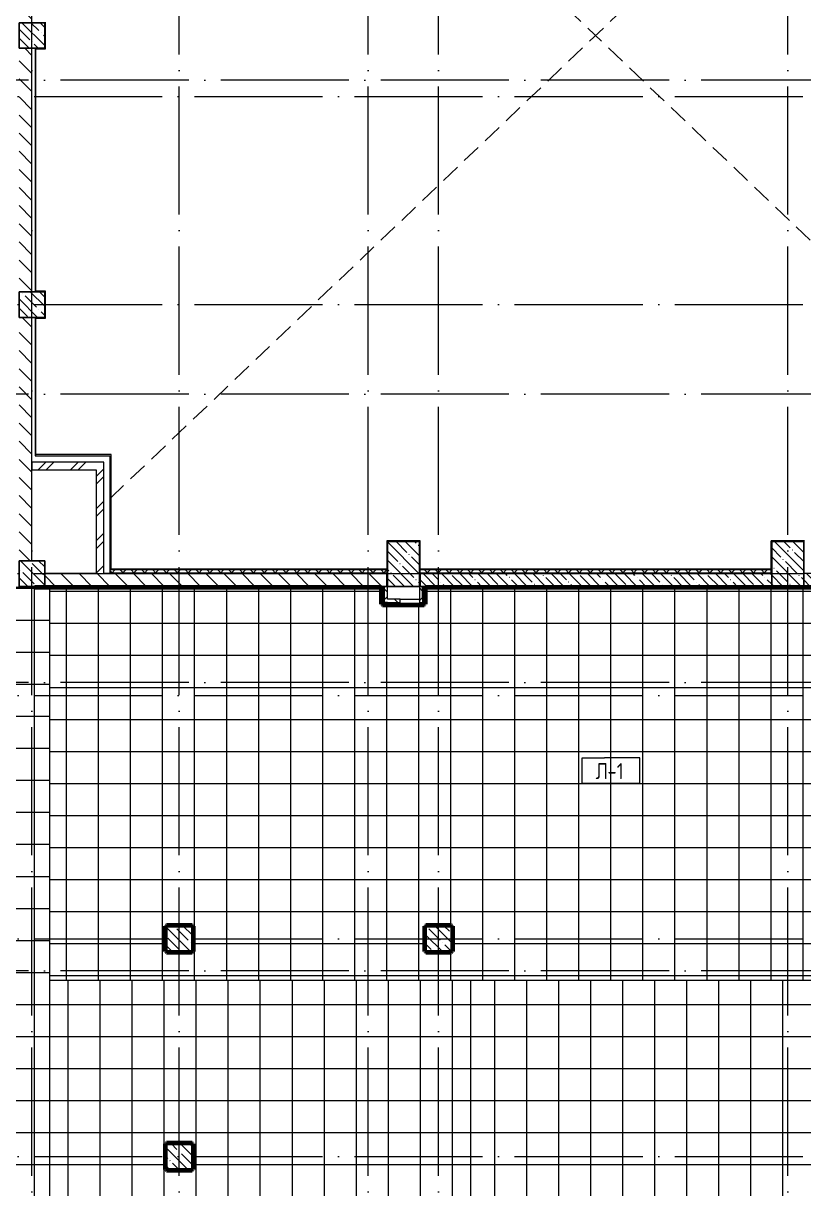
# Model space of a CAD drawing. Header units: millimetres. Extents: x 97 to 215964, y -4577 to 60645.
# Drawn here: x 177563 to 189748, y 18725 to 36915 of the extents above; entities that cross this region are included whole.
import ezdxf

# ---------------------------------------------------------------- set-up
doc = ezdxf.new("R2010")
doc.units = ezdxf.units.MM
doc.linetypes.add('ADSK_Линия сетки', pattern=[2500, 2000, -250, 0, -250])
doc.linetypes.add('ADSK_Снесено', pattern=[450, 300, -150])
for name, color, linetype, lineweight in [('A-DETL-DEMO-OTLN', 6, 'ADSK_Снесено', 9), ('A-FLOR-____-IDEN', 11, 'Continuous', 20), ('A-FLOR-____-OTLN', 192, 'Continuous', 9), ('A-FLOR-____-PATT', 8, 'Continuous', 9), ('A-GENM-____-MCUT', 13, 'Continuous', 9), ('A-GENM-____-OTLN', 13, 'Continuous', 9), ('A-WALL-____-MCUT', 113, 'Continuous', 9), ('A-WALL-____-PATT', 111, 'Continuous', 9), ('A-WALL-FNSH-MCUT', 113, 'Continuous', 9), ('I-WALL-____-OTLN', 2, 'Continuous', 9), ('S-COLS-____-MCUT', 52, 'Continuous', 9), ('S-COLS-____-OTLN', 52, 'Continuous', 9), ('S-GRID-____-OTLN', 1, 'Continuous', 9)]:
    doc.layers.add(name, color=color, linetype=linetype, lineweight=lineweight)
doc.styles.add('GOST Common', font='GOST_Common.ttf', dxfattribs={"width": 0.9, "height": 250})
pattern_1 = [(135, (0, 0), (-141.42136, -141.42136), [])]
pattern_2 = [(45, (0, 0), (-141.42136, 141.42136), []), (135, (0, 0), (-141.42136, -141.42136), [])]
pattern_3 = [(45, (0, 0), (-251.4472, 251.4472), []), (45, (0, 381), (-251.4472, 251.4472), [])]
pattern_4 = [(135, (0, 0), (-142.5612, -142.5612), []), (135, (142.56, 0), (-142.5612, -142.5612), [252.016, -50.403, 3.353, -47.05])]
pattern_5 = [(135, (58797.89, 0), (-84.85281, -84.85281), []), (225, (58797.89, 0), (84.85281, -84.85281), [])]

# ---------------------------------------------------------------- blocks, each defined once
blk = doc.blocks.new('BSC_Колонна _Прямоугольная - 400x400-V73-О_АИ_ПП_8_400_Целиком')
at = {"layer": 'S-COLS-____-OTLN', "lineweight": 5}
h = blk.add_hatch(dxfattribs=at)
h.set_pattern_fill('FP_83', color=256, style=0, pattern_type=2)
h.set_pattern_definition([(135, (-121199.98, -19225), (-142.56192, -142.56192), []), (135, (-121057.42, -19225), (-142.56192, -142.56192), [252.016, -50.403, 3.353, -47.05])])
h.paths.add_polyline_path([(200, -200), (200, 200), (-200, 200), (-200, -200)])
at = {"layer": 'S-COLS-____-MCUT', "color": 130, "lineweight": 25}
for p, q in [((200, 200), (-200, 200)), ((-200, 200), (-200, -200)), ((200, -200), (200, 200)), ((-200, -200), (200, -200))]:
    blk.add_line(p, q, dxfattribs=at)
blk = doc.blocks.new('BSC_Колонна _Прямоугольная - 400x400-V74-О_АИ_ПП_8_400_Целиком')
at = {"layer": 'S-COLS-____-OTLN', "lineweight": 5}
h = blk.add_hatch(dxfattribs=at)
h.set_pattern_fill('FP_84', color=256, style=0, pattern_type=2)
h.set_pattern_definition([(135, (-121199.98, -22625), (-142.5612, -142.5612), []), (135, (-121057.42, -22625), (-142.5612, -142.5612), [252.016, -50.403, 3.353, -47.05])])
h.paths.add_polyline_path([(200, -200), (200, 200), (-200, 200), (-200, -200)])
at = {"layer": 'S-COLS-____-MCUT', "color": 130, "lineweight": 25}
for p, q in [((200, 200), (-200, 200)), ((-200, 200), (-200, -200)), ((200, -200), (200, 200)), ((-200, -200), (200, -200))]:
    blk.add_line(p, q, dxfattribs=at)
blk = doc.blocks.new('BSC_Колонна _Прямоугольная - 400x400-V75-О_АИ_ПП_8_400_Целиком')
at = {"layer": 'S-COLS-____-OTLN', "lineweight": 5}
h = blk.add_hatch(dxfattribs=at)
h.set_pattern_fill('FP_85', color=256, style=0, pattern_type=2)
h.set_pattern_definition([(135, (-118899.98, -28325), (-142.5612, -142.5612), []), (135, (-118757.42, -28325), (-142.5612, -142.5612), [252.016, -50.403, 3.353, -47.05])])
h.paths.add_polyline_path([(-200, -200), (200, -200), (200, 200), (-200, 200)])
at = {"layer": 'S-COLS-____-MCUT', "color": 130, "lineweight": 25}
for p, q in [((200, 200), (-200, 200)), ((-200, 200), (-200, -200)), ((200, -200), (200, 200)), ((-200, -200), (200, -200))]:
    blk.add_line(p, q, dxfattribs=at)
blk = doc.blocks.new('BSC_Колонна _Прямоугольная - 400x400-V76-О_АИ_ПП_8_400_Целиком')
at = {"layer": 'S-COLS-____-OTLN', "lineweight": 5}
h = blk.add_hatch(dxfattribs=at)
h.set_pattern_fill('FP_86', color=256, style=0, pattern_type=2)
h.set_pattern_definition([(135, (-118899.98, -32525), (-142.5612, -142.5612), []), (135, (-118757.42, -32525), (-142.5612, -142.5612), [252.016, -50.403, 3.353, -47.05])])
h.paths.add_polyline_path([(200, -200), (200, 200), (-200, 200), (-200, -200)])
at = {"layer": 'S-COLS-____-MCUT', "color": 130, "lineweight": 25}
for p, q in [((200, 200), (-200, 200)), ((-200, 200), (-200, -200)), ((200, -200), (200, 200)), ((-200, -200), (200, -200))]:
    blk.add_line(p, q, dxfattribs=at)
blk = doc.blocks.new('BSC_Колонна _Прямоугольная - 400x400-V77-О_АИ_ПП_8_400_Целиком')
at = {"layer": 'S-COLS-____-OTLN', "lineweight": 5}
h = blk.add_hatch(dxfattribs=at)
h.set_pattern_fill('FP_87', color=256, style=0, pattern_type=2)
h.set_pattern_definition([(135, (-118899.98, -36725), (-142.5612, -142.5612), []), (135, (-118757.42, -36725), (-142.5612, -142.5612), [252.016, -50.403, 3.353, -47.05])])
h.paths.add_polyline_path([(-200, -200), (200, -200), (200, 200), (-200, 200)])
at = {"layer": 'S-COLS-____-MCUT', "color": 130, "lineweight": 25}
for p, q in [((200, 200), (-200, 200)), ((-200, 200), (-200, -200)), ((200, -200), (200, 200)), ((-200, -200), (200, -200))]:
    blk.add_line(p, q, dxfattribs=at)
blk = doc.blocks.new('BSC_Колонна _Прямоугольная - 500x700-V103-О_АИ_ПП_8_400_Целиком')
at = {"layer": 'S-COLS-____-OTLN', "lineweight": 5}
h = blk.add_hatch(dxfattribs=at)
h.set_pattern_fill('FP_114', color=256, style=0, pattern_type=2)
h.set_pattern_definition([(135, (-124699.98, -28475), (-142.5612, -142.5612), []), (135, (-124557.42, -28475), (-142.5612, -142.5612), [252.016, -50.403, 3.353, -47.05])])
h.paths.add_polyline_path([(-250, -350), (250, -350), (250, 350), (-250, 350), (-250, -16)])
at = {"layer": 'S-COLS-____-MCUT', "color": 130, "lineweight": 25}
for p, q in [((250, 350), (-250, 350)), ((-250, 350), (-250, -350)), ((250, -350), (250, 350)), ((-250, -350), (250, -350))]:
    blk.add_line(p, q, dxfattribs=at)
blk = doc.blocks.new('BSC_Колонна _Прямоугольная - 400x400-V107-О_АИ_ПП_8_400_Целиком')
at = {"layer": 'S-COLS-____-OTLN', "lineweight": 5}
h = blk.add_hatch(dxfattribs=at)
h.set_pattern_fill('FP_118', color=256, style=0, pattern_type=2)
h.set_pattern_definition([(135, (-125249.98, -22625), (-142.5612, -142.5612), []), (135, (-125107.42, -22625), (-142.5612, -142.5612), [252.016, -50.403, 3.353, -47.05])])
h.paths.add_polyline_path([(-200, -200), (200, -200), (200, 200), (-200, 200)])
at = {"layer": 'S-COLS-____-MCUT', "color": 130, "lineweight": 25}
for p, q in [((200, 200), (-200, 200)), ((-200, 200), (-200, -200)), ((200, -200), (200, 200)), ((-200, -200), (200, -200))]:
    blk.add_line(p, q, dxfattribs=at)
blk = doc.blocks.new('ASML_АР_Отделка Люка - ВО Отделка люков_Грунтовка 0_Шпатлевка 0_Окраска 0_0-42467640-О_АИ_ПП_8_400_Целиком')
at = {"layer": 'A-GENM-____-MCUT', "color": 130, "lineweight": 25}
for p, q in [((150, 3), (-150, 3)), ((-150, 3), (-150, 0)), ((150, 0), (150, 3)), ((-150, 0), (150, 0))]:
    blk.add_line(p, q, dxfattribs=at)
blk = doc.blocks.new('0083_СОШ675_АР_R22_rvt-1-О_АИ_ПП_8_400_Целиком')
at = {"layer": 'A-WALL-____-PATT', "lineweight": 5}
h = blk.add_hatch(dxfattribs=at)
h.set_pattern_fill('FP_10', color=10, style=0, pattern_type=2)
h.set_pattern_definition(pattern_1)
h.paths.add_polyline_path([(118900, 28525), (118900, 32325), (118700, 32325), (118700, 28525)])
h.paths.add_polyline_path([(118900, 32725), (118900, 36525), (118700, 36525), (118700, 32725)])
h.paths.add_polyline_path([(118700, 36925), (118900, 36925), (118900, 40725), (118700, 40725), (118700, 37252)])
h.paths.add_polyline_path([(118900, 41125), (118900, 44925), (118700, 44925), (118700, 41125)])
h = blk.add_hatch(dxfattribs=at)
h.set_pattern_fill('FP_7', color=10, style=0, pattern_type=2)
h.set_pattern_definition(pattern_3)
h.paths.add_polyline_path([(119900, 29945), (119900, 30065), (118900, 30065), (118900, 29945)])
h = blk.add_hatch(dxfattribs=at)
h.set_pattern_fill('FP_7', color=10, style=0, pattern_type=2)
h.set_pattern_definition(pattern_3)
h.paths.add_polyline_path([(120020, 28325), (120020, 30065), (119900, 30065), (119900, 28325)])
h = blk.add_hatch(dxfattribs=at)
h.set_pattern_fill('FP_10', color=10, style=0, pattern_type=2)
h.set_pattern_definition(pattern_1)
h.paths.add_polyline_path([(124440, 28125), (124440, 28325), (119100, 28325), (119100, 28125), (123996, 28125)])
h = blk.add_hatch(dxfattribs=at)
h.set_pattern_fill('FP_8', color=10, style=0, pattern_type=2)
h.set_pattern_definition(pattern_4)
h.paths.add_polyline_path([(136295, 28125), (136295, 28325), (130950, 28325), (130950, 28125), (135316, 28125)])
h.paths.add_polyline_path([(130450, 28125), (130450, 28325), (124960, 28325), (124960, 28125), (130285, 28125)])
h = blk.add_hatch(dxfattribs=at)
h.set_pattern_fill('FP_17', color=252, style=0, pattern_type=2)
h.set_pattern_definition(pattern_2)
h.paths.add_polyline_path([(124400, 27875), (124450, 27875), (124450, 28125), (124400, 28125), (124400, 27970)])
h = blk.add_hatch(dxfattribs=at)
h.set_pattern_fill('FP_17', color=252, style=0, pattern_type=2)
h.set_pattern_definition(pattern_2)
h.paths.add_polyline_path([(125000, 27925), (125000, 28125), (124950, 28125), (124950, 27925)])
h = blk.add_hatch(dxfattribs=at)
h.set_pattern_fill('FP_17', color=252, style=0, pattern_type=2)
h.set_pattern_definition(pattern_2)
h.paths.add_polyline_path([(124950, 27875), (125000, 27875), (125000, 27925), (124950, 27925)])
h.paths.add_polyline_path([(124450, 27875), (124650, 27875), (124650, 27925), (124450, 27925)])
at = {"layer": 'S-COLS-____-OTLN', "lineweight": 5}
h = blk.add_hatch(dxfattribs=at)
h.set_pattern_fill('FP_8', color=256, style=0, pattern_type=2)
h.set_pattern_definition(pattern_4)
h.paths.add_polyline_path([(130950, 28125), (130950, 28825), (130450, 28825), (130450, 28125)])
at = {"layer": 'A-WALL-____-MCUT', "color": 50, "lineweight": 13}
for p, q in [((118900, 32725), (118900, 36525)), ((118900, 30065), (118900, 32325)), ((119900, 30065), (118900, 30065)), ((120020, 30065), (119900, 30065)), ((120020, 28325), (120020, 30065)), ((118900, 28525), (118900, 29945)), ((118900, 29945), (119900, 29945)), ((119900, 29945), (119900, 28325)), ((119900, 28325), (119100, 28325)), ((124440, 28325), (120020, 28325)), ((124440, 28125), (124440, 28325)), ((130450, 28325), (124960, 28325)), ((124960, 28325), (124960, 28125)), ((136295, 28325), (130950, 28325)), ((119100, 28125), (124440, 28125)), ((124450, 28125), (124400, 28125)), ((124400, 28125), (124400, 27875)), ((124450, 27925), (124450, 28125)), ((124950, 28125), (124950, 27925)), ((125000, 28125), (124950, 28125)), ((124960, 28125), (130450, 28125)), ((125000, 27925), (125000, 28125)), ((130950, 28125), (136295, 28125)), ((124450, 27875), (124400, 27875)), ((124650, 27925), (124450, 27925)), ((124450, 27875), (124650, 27875)), ((124650, 27875), (124650, 27925)), ((124950, 27925), (124950, 27875)), ((124950, 27875), (125000, 27875)), ((125000, 27925), (125000, 27875))]:
    blk.add_line(p, q, dxfattribs=at)
at = {"layer": 'A-WALL-____-MCUT', "color": 10, "lineweight": 5}
for p, q in [((118900, 29945), (118900, 30065)), ((118900, 30065), (118900, 29945)), ((119900, 28325), (120020, 28325)), ((130450, 28125), (130450, 28325)), ((130950, 28325), (130950, 28125)), ((124388, 28125), (124388, 27862)), ((125013, 27925), (125013, 28125)), ((124400, 27862), (124388, 27862)), ((124450, 27862), (124400, 27862)), ((124450, 27862), (124650, 27862)), ((124950, 27862), (125013, 27862)), ((125013, 27925), (125013, 27875)), ((125013, 27875), (125013, 27862))]:
    blk.add_line(p, q, dxfattribs=at)
at = {"layer": 'A-WALL-FNSH-MCUT', "color": 90}
for p, q in [((124388, 28125), (124375, 28125)), ((124375, 28125), (124375, 27850)), ((124400, 28125), (124388, 28125)), ((125013, 28125), (125000, 28125)), ((125025, 28125), (125013, 28125)), ((125025, 27925), (125025, 28125)), ((124375, 27850), (124388, 27850)), ((124388, 27850), (124400, 27850)), ((124400, 27850), (124450, 27850)), ((124450, 27850), (124650, 27850)), ((124650, 27862), (124650, 27875)), ((124650, 27853), (124650, 27862)), ((124950, 27875), (124950, 27862)), ((124950, 27862), (124950, 27853)), ((124950, 27850), (125025, 27850)), ((125025, 27875), (125025, 27925)), ((125025, 27862), (125025, 27875)), ((125025, 27850), (125025, 27862))]:
    blk.add_line(p, q, dxfattribs=at)
at = {"layer": 'I-WALL-____-OTLN', "color": 90}
blk.add_line((124650, 27925), (124950, 27925), dxfattribs=at)
at = {"layer": 'S-COLS-____-MCUT', "color": 130, "lineweight": 25}
for p, q in [((130950, 28825), (130450, 28825)), ((130450, 28825), (130450, 28325)), ((130950, 28325), (130950, 28825)), ((130450, 28125), (130950, 28125))]:
    blk.add_line(p, q, dxfattribs=at)
at = {"layer": 'S-COLS-____-OTLN', "color": 90}
for p, q in [((130450, 28325), (130450, 28125)), ((130950, 28125), (130950, 28325))]:
    blk.add_line(p, q, dxfattribs=at)
at = {"layer": 'A-GENM-____-OTLN', "color": 90, "lineweight": 9, "rotation": 180}
blk.add_blockref('ASML_АР_Отделка Люка - ВО Отделка люков_Грунтовка 0_Шпатлевка 0_Окраска 0_0-42467640-О_АИ_ПП_8_400_Целиком', (124800, 27853), dxfattribs=at)
at = {"layer": 'S-COLS-____-OTLN', "color": 90, "lineweight": 9}
for name, p in [('BSC_Колонна _Прямоугольная - 400x400-V77-О_АИ_ПП_8_400_Целиком', (118900, 36725)), ('BSC_Колонна _Прямоугольная - 400x400-V76-О_АИ_ПП_8_400_Целиком', (118900, 32525)), ('BSC_Колонна _Прямоугольная - 500x700-V103-О_АИ_ПП_8_400_Целиком', (124700, 28475)), ('BSC_Колонна _Прямоугольная - 400x400-V75-О_АИ_ПП_8_400_Целиком', (118900, 28325)), ('BSC_Колонна _Прямоугольная - 400x400-V74-О_АИ_ПП_8_400_Целиком', (121200, 22625)), ('BSC_Колонна _Прямоугольная - 400x400-V107-О_АИ_ПП_8_400_Целиком', (125250, 22625)), ('BSC_Колонна _Прямоугольная - 400x400-V73-О_АИ_ПП_8_400_Целиком', (121200, 19225))]:
    blk.add_blockref(name, p, dxfattribs=at)
blk = doc.blocks.new('BSC_Колонна _Прямоугольная - ПР-1_Профиль торцевой для плитки-3497357-О_АИ_ПП_8_400_Целиком')
at = {"layer": 'S-COLS-____-MCUT'}
for p, q in [((5, 5), (-5, 5)), ((-5, 5), (-5, -5)), ((5, -5), (5, 5)), ((-5, -5), (5, -5))]:
    blk.add_line(p, q, dxfattribs=at)
blk = doc.blocks.new('ADSK_Марка_Перекрытие - Типоразмер_ADSK_Марка-158127-О_АИ_ПП_8_400_Целиком')
at = {"layer": 'A-FLOR-____-IDEN'}
for p, q in [((-4.5, 4), (-1, 4)), ((-4.5, 0), (-4.5, 4)), ((4.5, 4), (-1, 4)), ((4.5, 0), (4.5, 4)), ((4.5, 0), (-4.5, 0)), ((-4.5, 0), (4, 0))]:
    blk.add_line(p, q, dxfattribs=at)

msp = doc.modelspace()

# ---------------------------------------------------------------- hatches: boundary and pattern name
at = {"layer": 'A-FLOR-____-PATT'}
h = msp.add_hatch(dxfattribs=at)
h.set_pattern_fill('FP_187', color=256, style=0, pattern_type=2)
h.set_pattern_definition([(270, (170737.87, 23100), (500, 3e-14), []), (0, (170737.87, 23100), (0, 500), [])])
h.paths.add_polyline_path([(173062.865903, 10240), (176487.843981, 10240), (176487.843981, 10325), (176687.843981, 10325), (176687.843981, 10240), (177977.865903, 10240), (177977.865903, 28110.000398), (177742.887824, 28110.000398), (177742.887824, 28104.774763), (177002.887824, 28104.774763), (177002.887824, 28110.000398), (175813.550255, 28110.000398), (175813.550255, 27604.999414), (175808.550255, 27604.999414), (175808.550255, 27594.999414), (175798.550255, 27594.999414), (175798.550255, 27589.999414), (173062.88841, 27589.271263), (173062.88841, 26634.999414), (173057.88841, 26634.999414), (173057.88841, 26624.999414), (173047.88841, 26624.999414), (173046.993146, 26578), (172976.88841, 26578), (172976.38841, 26573), (172955.88841, 26573), (172955.88841, 26619.999414), (172927.88841, 26619.999414), (172927.88841, 26624.999414), (172917.88841, 26624.999414), (172917.88841, 26634.999414), (172912.88841, 26634.999414), (172912.88841, 27589.999414), (172647.843981, 27589.999414), (172647.865903, 22840), (173047.865903, 22840), (173047.865903, 22835), (173057.865903, 22835), (173057.865903, 22825), (173062.865903, 22825), (173062.865903, 22424.999414), (173057.865903, 22424.084638), (173057.865903, 22414.999414), (173047.865903, 22414.999414), (173047.843981, 22409.999414), (172647.843981, 22409.999414), (172647.865903, 19439.999414), (173047.865903, 19439.999414), (173047.865903, 19434.999414), (173057.865903, 19434.999414), (173057.865903, 19424.999414), (173062.865903, 19424.999414), (173062.865903, 19039.999414), (174662.866489, 19039.999414), (174662.866489, 15710), (173062.865903, 15710), (173062.865903, 15724.999414), (173057.865903, 15724.999414), (173057.865903, 15714.999414), (173047.865903, 15714.999414), (173047.865903, 15709.999414), (172862.865903, 15709.999414), (172862.865903, 10439.999414), (173047.865903, 10439.999414), (173047.865903, 10434.999414), (173057.865903, 10434.999414), (173057.865903, 10424.999414), (173062.865903, 10424.562733), (173062.865903, 10383.707685)])
h.paths.add_polyline_path([(170752.887824, 19240), (172182.887824, 19240), (172182.887824, 19424.999414), (172187.887824, 19425), (172187.887824, 19434.999414), (172197.887824, 19434.999414), (172197.887824, 19439.999414), (172597.865903, 19439.999414), (172597.865903, 22110), (171797.887824, 22110), (171797.887824, 22115), (171787.887824, 22115), (171787.887824, 22125), (171782.887824, 22125), (171782.887824, 22825), (171787.887824, 22825), (171787.887824, 22835), (171797.887824, 22835), (171797.887824, 22840), (172597.865903, 22840), (172597.865903, 27589.999414), (171777.888117, 27589.999414), (171777.888117, 27594.999414), (171767.888117, 27594.999414), (171767.888117, 27604.999414), (171762.888117, 27605.197652), (171762.888117, 28245), (171767.888117, 28245.354551), (171767.888117, 28255), (171777.888117, 28255), (171777.888117, 28260), (172182.887824, 28260), (172182.887824, 29145.04675), (172397.865903, 29145.04675), (172397.865903, 30245.04675), (172182.887824, 30245.04675), (172182.887824, 31979.999414), (171797.887824, 31979.999414), (171797.887824, 31984.999414), (171787.887824, 31984.999414), (171787.887824, 31994.999414), (171782.887824, 31995.625082), (171782.887824, 32425), (171787.887824, 32425), (171787.887824, 32435), (171797.887824, 32435), (171798.313666, 32440), (172182.887824, 32440), (172182.887824, 35760), (171897.88841, 35760), (171897.866489, 35974.999936), (169797.88841, 35975), (169797.88841, 35760), (163912.887824, 35760), (163912.887824, 35575), (163907.887824, 35575), (163907.887824, 35565), (163897.887824, 35565), (163897.887824, 35560), (163712.88841, 35560), (163712.88841, 34914.967838), (163497.866489, 34914.967838), (163497.88841, 33274.967838), (163712.88841, 33274.967838), (163712.88841, 32740), (163897.887824, 32740), (163897.887824, 32735), (163907.887824, 32735), (163907.887824, 32725), (163912.887824, 32725), (163912.887824, 32325), (163907.887824, 32324.581362), (163907.887824, 32315), (163897.887824, 32315), (163897.076431, 32310), (163712.887824, 32310), (163712.887824, 28540), (163897.887824, 28540), (163897.887824, 28535), (163907.887824, 28535), (163907.887824, 28525), (163912.887824, 28524.466226), (163912.887824, 28125), (163907.887824, 28125), (163907.887824, 28115), (163897.887824, 28115), (163897.887824, 28110), (163712.88841, 28110), (163712.88841, 27310.030419), (164317.88841, 27310.030419), (164317.88841, 27305.030419), (164327.88841, 27305.030419), (164327.88841, 27295.030419), (164332.88841, 27295.030419), (164332.88841, 26105.059667), (164327.88841, 26105.059667), (164327.88841, 26095.059667), (164317.88841, 26095.059667), (164317.88841, 26090.059667), (163712.887824, 26090.059667), (163712.887824, 23125), (163798.41992, 23125), (163798.41992, 22840), (163897.887824, 22840), (163897.887824, 22835), (163907.887824, 22835), (163907.887824, 22825), (163912.887824, 22825), (163912.887824, 22425), (163907.887824, 22425), (163907.887824, 22415), (163897.887824, 22415), (163897.320448, 22410), (163712.88841, 22410), (163712.88841, 19675), (163797.865903, 19675), (163797.865903, 19440), (163897.887824, 19440), (163897.88841, 19435), (163907.88841, 19435), (163907.88841, 19425), (163912.88841, 19425), (163912.88841, 19325.000586), (164147.866489, 19325.000586), (164147.866489, 19240), (167488.354755, 19240), (167488.354755, 19325.000586), (167688.354755, 19325.000586), (167688.354755, 19240), (169852.887824, 19240)])
h.paths.add_polyline_path([(173043.38841, 24133), (172955.88841, 24133), (172955.88841, 24195), (172976.88841, 24195), (172976.88841, 24190), (173047.88841, 24190), (173047.88841, 24133)])
h.paths.add_polyline_path([(172976.38841, 24202), (172960.38841, 24202), (172960.38841, 24213), (173043.38841, 24213), (173043.38841, 24202), (172976.88841, 24202)])
h.paths.add_polyline_path([(173043.38841, 24220), (172960.38841, 24220), (172960.38841, 24720), (173043.38841, 24720)])
h.paths.add_polyline_path([(172960.38841, 25329), (172955.88841, 25329), (172955.88841, 25419), (173047.88841, 25419), (173047.88841, 25359), (173044.959478, 25351.928932), (173037.88841, 25349), (173021.349949, 25349), (173021.349949, 25369), (173008.88841, 25369), (173008.88841, 25349), (172960.38841, 25349)])
h.paths.add_polyline_path([(173043.38841, 26048), (172960.38841, 26048), (172960.38841, 26548), (173043.38841, 26548), (173043.38841, 26202.999414)])
h.paths.add_polyline_path([(172976.38841, 26555), (172960.38841, 26555), (172960.38841, 26566), (173043.38841, 26566), (173043.38841, 26555), (172976.88841, 26555)])
h = msp.add_hatch(dxfattribs=at)
h.set_pattern_fill('FP_189', color=256, style=0, pattern_type=2)
h.set_pattern_definition([(0, (186737.87, 25050), (0, 500), []), (90, (186737.87, 25050), (-500, 3e-14), [])])
h.paths.add_polyline_path([(191077.865903, 21974.999414), (191077.865903, 22830), (191087.865903, 22830), (191087.865903, 22835), (191097.865903, 22835), (191097.865903, 22840), (193867.865903, 22840), (193867.865903, 22825), (195067.865903, 22825), (195067.865903, 22840), (195282.888824, 22840), (195282.888824, 23539.977542), (195272.888824, 23539.977542), (195272.888824, 24279.977542), (195282.888824, 24279.977542), (195282.888824, 25674.999986), (195297.866903, 25675.005217), (195297.866903, 25724.999986), (195497.866903, 25724.999986), (195497.866903, 27824.999986), (195297.866903, 27824.999986), (195297.866903, 27874.999986), (195282.888824, 27874.999986), (195282.888824, 28110.000984), (183837.887824, 28110.000984), (183837.887824, 27850), (183832.887824, 27850), (183832.887824, 27840), (183822.887824, 27840), (183822.887824, 27835), (183172.887824, 27835), (183172.887824, 27840), (183162.887824, 27840), (183162.887824, 27850), (183157.887824, 27850), (183157.887824, 28110.000398), (177977.865903, 28110.000398), (177977.865903, 21974.999414), (189082.681831, 21974.999414)])
h.paths.add_polyline_path([(184038.844712, 22409.999414), (183847.865903, 22409.999414), (183847.865903, 22414.999414), (183837.865903, 22414.999414), (183837.865903, 22424.999414), (183832.865903, 22424.999414), (183832.865903, 22824.999414), (183837.865903, 22824.999414), (183837.865903, 22834.999414), (183847.865903, 22834.999414), (183847.865903, 22839.999414), (184247.865903, 22839.999414), (184247.865903, 22834.999414), (184257.865903, 22834.999414), (184257.865903, 22824.999414), (184262.865903, 22824.999414), (184262.865903, 22424.999414), (184257.865903, 22424.341039), (184257.865903, 22414.999414), (184247.865903, 22414.999414), (184247.865903, 22409.999414), (184051.642369, 22409.999414)])
h.paths.add_polyline_path([(180123.844712, 22409.999414), (179797.865903, 22409.999414), (179797.865903, 22414.999414), (179787.865903, 22414.999414), (179787.865903, 22424.999414), (179782.865903, 22424.999414), (179782.865903, 22824.999414), (179787.865903, 22824.999414), (179787.865903, 22834.999414), (179797.865903, 22834.999414), (179797.865903, 22839.999414), (180197.865903, 22839.999414), (180197.865903, 22834.999414), (180207.865903, 22834.999414), (180207.865903, 22824.999414), (180212.865903, 22824.999414), (180212.865903, 22424.999414), (180207.865903, 22424.999414), (180207.865903, 22414.999414), (180197.865903, 22414.999414), (180197.865903, 22409.999414)])
h = msp.add_hatch(dxfattribs=at)
h.set_pattern_fill('FP_188', color=256, style=0, pattern_type=2)
h.set_pattern_definition([(270, (181262.97, 16100), (500, 3e-14), []), (0, (181262.97, 16100), (0, 500), [])])
h.paths.add_polyline_path([(184262.865903, 10240), (184548.071587, 10240), (184548.071587, 21974.999414), (177977.865903, 21974.999414), (177977.865903, 10240), (179782.865903, 10240), (179782.865903, 10424.999414), (179787.865903, 10424.999414), (179787.865903, 10434.999414), (179797.865903, 10434.999414), (179798.997916, 10439.999414), (180197.865903, 10439.999414), (180197.865903, 10434.999414), (180207.865903, 10434.999414), (180207.865903, 10424.999414), (180212.865903, 10424.999414), (180212.865903, 10327.5), (180512.843981, 10327.5), (180512.843981, 10240), (183832.865903, 10240), (183832.865903, 10425), (183837.865903, 10425), (183837.865903, 10435), (183847.865903, 10435), (183848.976057, 10440), (184247.865903, 10440), (184248.413133, 10435), (184257.865903, 10435), (184257.865903, 10425), (184262.865903, 10425), (184262.865903, 10414.992978)])
h.paths.add_polyline_path([(183847.865903, 15709.999414), (183847.843981, 15714.998866), (183837.865903, 15714.999414), (183837.865903, 15724.999414), (183832.865903, 15724.999414), (183832.865903, 16124.999414), (183837.865903, 16124.999414), (183837.865903, 16134.999414), (183847.865903, 16134.999414), (183847.865903, 16139.999414), (184247.865903, 16139.999414), (184248.357191, 16134.999414), (184257.865903, 16134.999414), (184257.865903, 16124.999414), (184262.865903, 16124.999414), (184262.865903, 15724.999414), (184257.865903, 15724.164887), (184257.865903, 15714.999414), (184247.865903, 15714.999414), (184246.711905, 15709.999414), (184051.642369, 15709.999414)])
h.paths.add_polyline_path([(179797.865903, 15709.999414), (179797.844022, 15714.999414), (179787.865903, 15714.999414), (179787.865903, 15724.999414), (179782.865903, 15724.999414), (179782.865903, 16124.999414), (179787.865903, 16124.999414), (179787.865903, 16134.999414), (179797.865903, 16134.999414), (179797.865903, 16139.999414), (180197.865903, 16139.999414), (180197.865903, 16134.999414), (180207.865903, 16134.999414), (180207.865903, 16124.999414), (180212.865903, 16124.999414), (180212.865903, 15724.999414), (180207.865903, 15724.999414), (180207.865903, 15714.999414), (180197.865903, 15714.999414), (180196.711968, 15709.999414)])
h.paths.add_polyline_path([(180197.865903, 19009.999414), (179797.865903, 19009.999414), (179797.843981, 19014.999414), (179787.865903, 19014.999414), (179787.865903, 19024.999414), (179782.865903, 19024.999414), (179782.865903, 19424.999414), (179787.865903, 19424.999414), (179787.865903, 19434.999414), (179797.865903, 19434.999414), (179797.865903, 19439.999414), (180197.865903, 19439.999414), (180197.865903, 19434.999414), (180207.865903, 19434.999414), (180207.865903, 19424.999414), (180212.865903, 19424.999414), (180212.865903, 19024.999414), (180207.865903, 19024.999414), (180207.865903, 19014.999414), (180197.865903, 19014.999414)])
h = msp.add_hatch(dxfattribs=at)
h.set_pattern_fill('FP_190', color=256, style=0, pattern_type=2)
h.set_pattern_definition([(270, (187922.96, 16100), (500, 3e-14), []), (0, (187922.96, 16100), (0, 500), [])])
h.paths.add_polyline_path([(184548.071587, 10240), (189143.059887, 10240.116895), (189143.059887, 16460.343589), (191082.865903, 16460.343589), (191082.865903, 17184.999414), (191077.865903, 17184.999414), (191077.865903, 17824.999414), (191097.843981, 17824.999414), (191097.843981, 17924.999414), (191297.843981, 17924.999414), (191297.843981, 18874.999414), (191097.843981, 18874.999414), (191097.843981, 18924.999414), (191077.865903, 18924.999414), (191077.865903, 21974.999414), (184548.071587, 21974.999414), (184548.071587, 11849.253955)])
at = {"layer": 'A-WALL-____-PATT'}
for points in [[(177907.865903, 36515), (177907.865888, 36924.999414), (177897.865903, 36924.999414), (177897.865903, 36515)], [(177897.865903, 36515), (177897.85764, 36524.999414), (177746.887824, 36524.999414), (177746.887824, 36515), (177762.843042, 36515)], [(177756.887824, 32735), (177756.887824, 36515), (177746.887824, 36515), (177746.887824, 32735)], [(177897.887824, 32725), (177907.887824, 32725), (177907.887824, 32735), (177756.887824, 32735), (177756.887824, 32725), (177897.865903, 32725.001555)], [(177907.887824, 32315), (177907.88781, 32724.999414), (177897.887824, 32724.999414), (177897.887824, 32315)], [(177756.887824, 32315), (177897.887824, 32315), (177897.865903, 32324.998445), (177746.887824, 32324.999414), (177746.887824, 32315)], [(177756.887824, 30163.000984), (177756.887824, 32315), (177746.887824, 32315), (177746.887824, 30163.000984)], [(183247.865903, 28825.00157), (183747.887824, 28825.00157), (183747.865903, 28835.001132), (183237.865903, 28835.00157), (183237.865903, 28825.00157)], [(183247.865903, 28325.000984), (183247.865866, 28825), (183237.865903, 28825), (183237.865903, 28325.000984)], [(183757.887824, 28325.03256), (183757.887824, 28835.00157), (183747.887824, 28835.00157), (183747.887824, 28325.03256)], [(189247.865903, 28825.00157), (189747.887824, 28825.00157), (189747.887824, 28835.00157), (189237.865903, 28835.00157), (189237.865903, 28825.00157)], [(189247.865903, 28325.03256), (189247.865903, 28825.00157), (189237.865903, 28825.00157), (189237.865903, 28325.03256)], [(183162.887824, 28115.000398), (183172.887824, 28115.000398), (183172.887824, 28125.000398), (177747.887824, 28124.999414), (177747.887824, 28120.000398), (177737.887824, 28120.000398), (177737.887824, 28124.999414), (177007.887824, 28125.000398), (177007.887824, 28120.000398), (176997.887824, 28120.000398), (176997.887824, 28125.000398), (175808.550255, 28125.000398), (175808.550255, 28115.000398), (182793.882504, 28115.000398)], [(183172.887824, 27840), (183172.887824, 28115.000398), (183162.887824, 28115.000398), (183162.887824, 27840)], [(183822.887824, 27850), (183832.887824, 27850), (183832.887824, 28125.000984), (183822.887824, 28125.000984), (183822.887824, 27970.262925)], [(195287.888824, 28115.000984), (195297.888824, 28115.000984), (195297.888824, 28125.000984), (183832.887824, 28125.000984), (183832.887824, 28115.000984), (194113.721293, 28115.000984)], [(183832.887824, 27840), (183832.887824, 27850), (183172.887824, 27850), (183172.887824, 27840), (183747.887824, 27840)], [(180197.865903, 22824.999414), (180197.865903, 22834.999414), (179787.865903, 22834.999414), (179787.865903, 22824.999414), (179797.865903, 22824.999414)], [(179797.865903, 22414.999414), (179797.865903, 22824.999414), (179787.865903, 22824.999414), (179787.865903, 22414.999414)], [(180197.865903, 22424.999414), (180207.865903, 22424.999414), (180207.865903, 22834.999414), (180197.865903, 22834.999414), (180197.865903, 22824.999414)], [(184247.865903, 22824.999414), (184247.865903, 22834.999414), (183837.865903, 22834.999414), (183837.865903, 22824.999414), (184051.642369, 22824.999414)], [(183847.865903, 22414.999414), (183847.865903, 22824.999414), (183837.865903, 22824.999414), (183837.865903, 22414.999414)], [(184257.865903, 22424.999414), (184257.865903, 22834.999414), (184247.865903, 22834.999414), (184247.865903, 22424.999414)], [(179797.865903, 22414.999414), (180207.865903, 22414.999414), (180207.865903, 22424.999414), (179797.865903, 22424.999414)], [(183847.865903, 22414.999414), (184257.865903, 22414.999414), (184257.865903, 22424.999414), (183847.865903, 22424.999414)], [(180197.865903, 19424.999414), (180197.865903, 19434.999414), (179787.865903, 19434.999414), (179787.865903, 19424.999414), (179797.865903, 19424.999414)], [(179797.865903, 19014.999414), (179797.865903, 19424.999414), (179787.865903, 19424.999414), (179787.865903, 19014.999414)], [(180207.865903, 19024.999414), (180207.865903, 19434.999414), (180197.865903, 19434.999414), (180197.865903, 19024.999414)], [(180197.865903, 19014.999414), (180207.865903, 19014.999414), (180207.865903, 19024.999414), (179797.865903, 19024.999414), (179797.865903, 19014.999414)]]:
    msp.add_hatch(color=7, dxfattribs=at).paths.add_polyline_path(points)
h = msp.add_hatch(dxfattribs=at)
h.set_pattern_fill('FP_9', style=0, pattern_type=2)
h.set_pattern_definition(pattern_5)
h.paths.add_polyline_path([(183237.865903, 28335.000984), (183237.865903, 28385.000984), (178915.887824, 28385.000984), (178915.887824, 28335.000984), (182793.882504, 28335.000984)])
at = {"layer": 'A-WALL-____-PATT', "lineweight": 5}
for points in [[(183237.865903, 28385.000984), (183237.865903, 28393.000984), (178935.887824, 28393.000984), (178935.887824, 28385.000984), (182793.882504, 28385.000984)], [(189237.865903, 28385.03256), (189237.865903, 28393.03256), (183757.887824, 28393.03256), (183757.887824, 28385.03256), (189082.681831, 28385.03256)]]:
    msp.add_hatch(color=7, dxfattribs=at).paths.add_polyline_path(points)
at = {"layer": 'A-WALL-____-PATT'}
h = msp.add_hatch(dxfattribs=at)
h.set_pattern_fill('FP_9', style=0, pattern_type=2)
h.set_pattern_definition(pattern_5)
h.paths.add_polyline_path([(189237.865903, 28335.03256), (189237.865903, 28385.03256), (183757.887824, 28385.03256), (183757.887824, 28335.03256), (189082.681831, 28335.03256)])

# ---------------------------------------------------------------- linework, layer by layer
at = {"layer": 'A-DETL-DEMO-OTLN'}
for p, q in [((177907.887824, 44915), (195087.865903, 28534.767831)), ((195087.842981, 44915.032748), (178935.887824, 29514.716493))]:
    msp.add_line(p, q, dxfattribs=at)
at = {"layer": 'A-FLOR-____-OTLN'}
for p, q in [((177977.865903, 10240), (177977.865903, 28110.000398)), ((191077.865903, 21974.999414), (177977.865903, 21974.999414)), ((184548.071587, 10240), (184548.071587, 21974.999414))]:
    msp.add_line(p, q, dxfattribs=at)
at = {"layer": 'A-WALL-____-MCUT', "color": 7}
for p, q in [((177907.865903, 36515), (177907.865903, 36935)), ((177746.887824, 36524.999414), (177746.887824, 32735)), ((177756.887824, 36515), (177907.865903, 36515)), ((177756.887824, 32725), (177756.887824, 36515)), ((177907.887824, 32735), (177746.887824, 32735)), ((177907.887824, 32315), (177907.887824, 32735)), ((177746.887824, 32324.999414), (177746.887824, 30163.000984)), ((177756.887824, 32315), (177907.887824, 32315)), ((177756.887824, 30163.000984), (177756.887824, 32315)), ((177746.887824, 30163.000984), (177756.887824, 30163.000984)), ((183757.887824, 28835.00157), (183237.865903, 28835.00157)), ((183237.865903, 28835.00157), (183237.865903, 28325.000984)), ((183757.887824, 28325.03256), (183757.887824, 28835.00157)), ((189757.887824, 28835.00157), (189237.865903, 28835.00157)), ((189237.865903, 28325.03256), (189237.865903, 28835.00157)), ((189247.865903, 28825.00157), (189747.887824, 28825.00157)), ((189247.865903, 28325.03256), (189247.865903, 28825.00157)), ((178915.887824, 28385.000984), (178915.887824, 28325.000984)), ((178915.887824, 28325.000984), (183247.865903, 28325.000984)), ((183747.887824, 28325.03256), (189247.865903, 28325.03256)), ((175808.550255, 28115.000398), (183162.887824, 28115.000398)), ((183172.887824, 28125.000398), (177897.865903, 28125.000398)), ((183162.887824, 28115.000398), (183162.887824, 27840)), ((183172.887824, 27850), (183172.887824, 28125.000398)), ((183822.887824, 28125.000984), (183822.887824, 27850)), ((195297.888824, 28125.000984), (183822.887824, 28125.000984)), ((183832.887824, 27840), (183832.887824, 28115.000984)), ((183832.887824, 28115.000984), (195287.888824, 28115.000984)), ((183162.887824, 27840), (183832.887824, 27840)), ((183447.887824, 27850), (183172.887824, 27850)), ((183822.887824, 27850), (183747.887824, 27850)), ((180207.865903, 22834.999414), (179787.865903, 22834.999414)), ((179787.865903, 22834.999414), (179787.865903, 22414.999414)), ((180207.865903, 22414.999414), (180207.865903, 22834.999414)), ((184257.865903, 22834.999414), (183837.865903, 22834.999414)), ((183837.865903, 22834.999414), (183837.865903, 22414.999414)), ((184257.865903, 22414.999414), (184257.865903, 22834.999414)), ((179787.865903, 22414.999414), (180207.865903, 22414.999414)), ((183837.865903, 22414.999414), (184257.865903, 22414.999414)), ((180207.865903, 19434.999414), (179787.865903, 19434.999414)), ((179787.865903, 19434.999414), (179787.865903, 19014.999414)), ((180207.865903, 19014.999414), (180207.865903, 19434.999414)), ((179787.865903, 19014.999414), (180207.865903, 19014.999414))]:
    msp.add_line(p, q, dxfattribs=at)
at = {"layer": 'A-WALL-____-MCUT'}
for p, q in [((183237.865903, 28385.000984), (178915.887824, 28385.000984)), ((178935.887824, 28393.000984), (178935.887824, 28385.000984)), ((189237.865903, 28385.03256), (183757.887824, 28385.03256)), ((183237.865903, 28335.000984), (178915.887824, 28335.000984)), ((189237.865903, 28335.03256), (183757.887824, 28335.03256))]:
    msp.add_line(p, q, dxfattribs=at)
at = {"layer": 'A-WALL-FNSH-MCUT', "color": 7}
for p, q in [((178935.887824, 30183.000984), (177756.887824, 30183.000984)), ((177756.887824, 30163.000984), (178915.887824, 30163.000984)), ((178915.887824, 30163.000984), (178915.887824, 28385.000984)), ((178935.887824, 28393.000984), (178935.887824, 30183.000984)), ((183237.865903, 28393.000984), (178935.887824, 28393.000984)), ((189237.865903, 28393.03256), (183757.887824, 28393.03256))]:
    msp.add_line(p, q, dxfattribs=at)
at = {"layer": 'I-WALL-____-OTLN'}
for p, q in [((177002.887824, 28114.774763), (177742.887824, 28114.774763)), ((177742.887824, 28104.774763), (177002.887824, 28104.774763)), ((177742.887824, 28114.774763), (177742.887824, 28104.774763))]:
    msp.add_line(p, q, dxfattribs=at)
at = {"layer": 'I-WALL-____-OTLN', "color": 5, "lineweight": 90}
for p, q in [((183157.887824, 28110.000398), (177742.887824, 28110.000398)), ((183157.887824, 27850), (183157.887824, 28110.000398)), ((183837.887824, 28110.000984), (183837.887824, 27850)), ((195282.888824, 28110.000984), (183837.887824, 28110.000984)), ((183157.887824, 27850), (183162.887824, 27850)), ((183172.887824, 27840), (183172.887824, 27835)), ((183822.887824, 27835), (183172.887824, 27835)), ((183822.887824, 27835), (183822.887824, 27840)), ((183832.887824, 27850), (183837.887824, 27850)), ((179782.865903, 22424.999414), (179782.865903, 22824.999414)), ((179787.865903, 22824.999414), (179782.865903, 22824.999414)), ((179797.865903, 22839.999414), (180197.865903, 22839.999414)), ((179797.865903, 22839.999414), (179797.865903, 22834.999414)), ((180197.865903, 22834.999414), (180197.865903, 22839.999414)), ((180212.865903, 22824.999414), (180207.865903, 22824.999414)), ((180212.865903, 22824.999414), (180212.865903, 22424.999414)), ((183832.865903, 22424.999414), (183832.865903, 22824.999414)), ((183837.865903, 22824.999414), (183832.865903, 22824.999414)), ((183847.865903, 22839.999414), (184247.865903, 22839.999414)), ((183847.865903, 22839.999414), (183847.865903, 22834.999414)), ((184247.865903, 22834.999414), (184247.865903, 22839.999414)), ((184262.865903, 22824.999414), (184257.865903, 22824.999414)), ((184262.865903, 22824.999414), (184262.865903, 22424.999414)), ((179782.865903, 22424.999414), (179787.865903, 22424.999414)), ((179797.865903, 22414.999414), (179797.865903, 22409.999414)), ((180197.865903, 22409.999414), (179797.865903, 22409.999414)), ((180197.865903, 22409.999414), (180197.865903, 22414.999414)), ((180207.865903, 22424.999414), (180212.865903, 22424.999414)), ((183832.865903, 22424.999414), (183837.865903, 22424.999414)), ((183847.865903, 22414.999414), (183847.865903, 22409.999414)), ((184247.865903, 22409.999414), (183847.865903, 22409.999414)), ((184247.865903, 22409.999414), (184247.865903, 22414.999414)), ((184257.865903, 22424.999414), (184262.865903, 22424.999414)), ((179782.865903, 19024.999414), (179782.865903, 19424.999414)), ((179787.865903, 19424.999414), (179782.865903, 19424.999414)), ((179797.865903, 19439.999414), (180197.865903, 19439.999414)), ((179797.865903, 19439.999414), (179797.865903, 19434.999414)), ((180197.865903, 19434.999414), (180197.865903, 19439.999414)), ((180212.865903, 19424.999414), (180207.865903, 19424.999414)), ((180212.865903, 19424.999414), (180212.865903, 19024.999414)), ((179782.865903, 19024.999414), (179787.865903, 19024.999414)), ((179797.865903, 19014.999414), (179797.865903, 19009.999414)), ((180197.865903, 19009.999414), (179797.865903, 19009.999414)), ((180197.865903, 19009.999414), (180197.865903, 19014.999414)), ((180207.865903, 19024.999414), (180212.865903, 19024.999414))]:
    msp.add_line(p, q, dxfattribs=at)
at = {"layer": 'S-GRID-____-OTLN', "linetype": 'ADSK_Линия сетки'}
for p, q in [((177697.888824, -3572.657751), (177697.888824, 60644.999414)), ((179997.888824, -3572.657751), (179997.888824, 60644.999414)), ((182947.888329, -3572.657751), (182947.888329, 60644.999414)), ((184047.888824, -3572.657751), (184047.888824, 60644.999414)), ((189497.888824, -3572.657751), (189497.888824, 60644.999414)), ((215146.441901, 36025.151496), (158117.887824, 36025.151496)), ((55228.336609, 35775.000586), (213876.441901, 35775.000586)), ((55228.336609, 32525.000984), (215146.441901, 32525.000984)), ((215146.441901, 31125.11992), (158117.887824, 31125.11992)), ((55228.336609, 28325.000984), (215146.441901, 28325.000984)), ((215146.441901, 26625.11992), (158117.887824, 26625.11992)), ((55228.336609, 26425.000586), (215146.441901, 26425.000586)), ((55228.336609, 22625.000586), (215146.441901, 22625.000586)), ((215146.441901, 22125.11992), (158117.887824, 22125.11992)), ((55228.336609, 19225.000586), (215146.441901, 19225.000586))]:
    msp.add_line(p, q, dxfattribs=at)

# ---------------------------------------------------------------- block references
at = {"color": 250, "lineweight": 5}
msp.add_blockref('0083_СОШ675_АР_R22_rvt-1-О_АИ_ПП_8_400_Целиком', (58797.887824, 0), dxfattribs=at)
at = {"layer": 'A-FLOR-____-IDEN', "xscale": 99.99999999999993, "yscale": 99.99999999999993, "zscale": 99.99999999999993}
msp.add_blockref('ADSK_Марка_Перекрытие - Типоразмер_ADSK_Марка-158127-О_АИ_ПП_8_400_Целиком', (186737.866403, 25049.999906), dxfattribs=at)
at = {"layer": 'S-COLS-____-OTLN'}
msp.add_blockref('BSC_Колонна _Прямоугольная - ПР-1_Профиль торцевой для плитки-3497357-О_АИ_ПП_8_400_Целиком', (177742.887824, 28125.000398), dxfattribs=at)

# ---------------------------------------------------------------- texts
at = {"layer": 'A-FLOR-____-IDEN', "lineweight": 9, "char_height": 250, "attachment_point": 1, "style": 'GOST Common'}
for s, insert, width in [('\\fGOST Common|b0|i0|c204|p34|;\\W.9;Л', (186498.185557, 25367.83748), 223.6708125), ('-1', (186682.732432, 25367.83748), 331.898625)]:
    msp.add_mtext(s, dxfattribs=dict(at, insert=insert, width=width))

doc.saveas('drawing.dxf')
